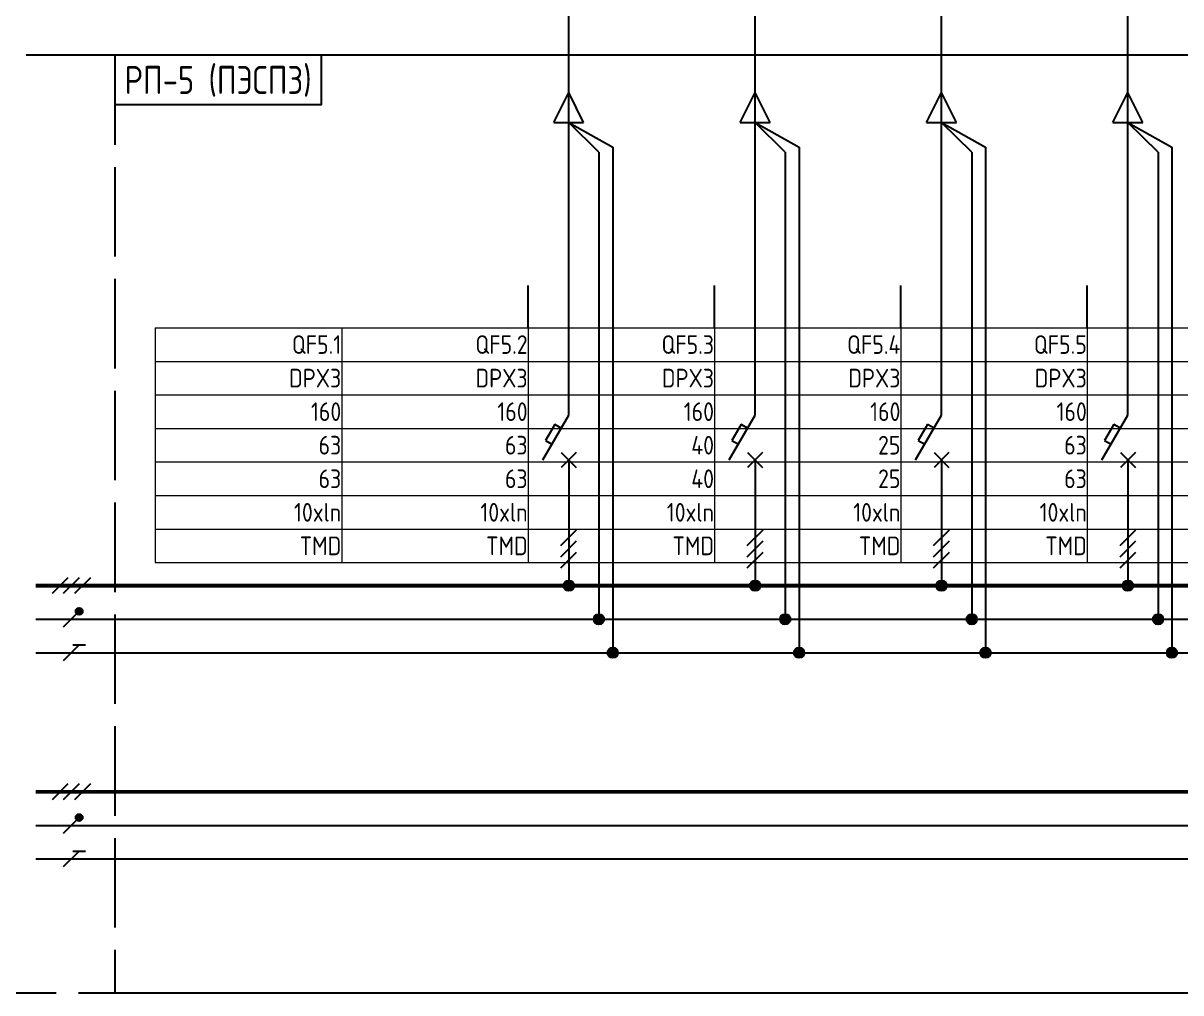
# Model space of a CAD drawing. Header units: millimetres. Extents: x -1221 to 2392, y 143 to 1021.
# Drawn here: x -1003.6 to -848.3, y 461.7 to 591.8 of the extents above; entities that cross this region are included whole.
import ezdxf
from ezdxf.enums import TextEntityAlignment as Align

# ---------------------------------------------------------------- set-up
doc = ezdxf.new("R2010")
doc.units = ezdxf.units.MM
doc.header["$MEASUREMENT"] = 0
doc.linetypes.add('ACAD_ISO02W100', pattern=[15, 12, -3])
doc.layers.get('Defpoints').update_dxf_attribs({"color": 6})
for name, color, linetype in [('ACM 0.35mm', 5, 'Continuous'), ('ACM Text', 7, 'Continuous'), ('EM_Схема L', 7, 'Continuous'), ('EM_Схема N', 4, 'Continuous'), ('EM_Схема PE', 4, 'Continuous')]:
    doc.layers.add(name, color=color, linetype=linetype)
doc.styles.add('EOM', font='isocpeur.ttf', dxfattribs={"width": 0.85})
doc.styles.add('Надписи', font='isocpeur.ttf', dxfattribs={"width": 0.85})

# ---------------------------------------------------------------- blocks, each defined once
blk = doc.blocks.new('*T45')
at = {"layer": 'Defpoints', "color": 8, "linetype": 'ByBlock', "lineweight": 0, "transparency": 16777216}
for p, q in [((0, 0), (800, 0)), ((0, 0), (0, -31.5)), ((25, 0), (25, -31.5)), ((50, 0), (50, -31.5)), ((75, 0), (75, -31.5)), ((100, 0), (100, -31.5)), ((125, 0), (125, -31.5)), ((150, 0), (150, -31.5)), ((175, 0), (175, -31.5)), ((200, 0), (200, -31.5)), ((225, 0), (225, -31.5)), ((250, 0), (250, -31.5)), ((275, 0), (275, -31.5)), ((300, 0), (300, -31.5)), ((325, 0), (325, -31.5)), ((350, 0), (350, -31.5)), ((375, 0), (375, -31.5)), ((400, 0), (400, -31.5)), ((425, 0), (425, -31.5)), ((450, 0), (450, -31.5)), ((475, 0), (475, -31.5)), ((500, 0), (500, -31.5)), ((525, 0), (525, -31.5)), ((550, 0), (550, -31.5)), ((575, 0), (575, -31.5)), ((600, 0), (600, -31.5)), ((625, 0), (625, -31.5)), ((650, 0), (650, -31.5)), ((675, 0), (675, -31.5)), ((700, 0), (700, -31.5)), ((725, 0), (725, -31.5)), ((750, 0), (750, -31.5)), ((775, 0), (775, -31.5)), ((800, 0), (800, -31.5)), ((0, -4.5), (800, -4.5)), ((0, -9), (800, -9)), ((0, -13.5), (800, -13.5)), ((0, -18), (800, -18)), ((0, -22.5), (800, -22.5)), ((0, -27), (800, -27)), ((0, -31.5), (800, -31.5))]:
    blk.add_line(p, q, dxfattribs=at)
at = {"layer": 'ACM Text', "color": 0, "transparency": 16777216, "char_height": 2.5, "width": 24.88, "attachment_point": 6, "style": 'Надписи'}
for s, insert in [('{\\fISOCPEUR|b0|i0|c0;QF5.1', (24.94, -2.25)), ('{\\fISOCPEUR|b0|i0|c0;QF5.2', (49.94, -2.25)), ('{\\fISOCPEUR|b0|i0|c0;QF5.3', (74.94, -2.25)), ('{\\fISOCPEUR|b0|i0|c0;QF5.4', (99.94, -2.25)), ('{\\fISOCPEUR|b0|i0|c0;QF5.5', (124.94, -2.25)), ('{\\fISOCPEUR|b0|i0|c0;QF5.6', (149.94, -2.25)), ('{\\fISOCPEUR|b0|i0|c0;QF5.7', (174.94, -2.25)), ('{\\fISOCPEUR|b0|i0|c0;QF5.8', (199.94, -2.25)), ('{\\fISOCPEUR|b0|i0|c0;QF5.9', (224.94, -2.25)), ('{\\fISOCPEUR|b0|i0|c0;QF5.10', (249.94, -2.25)), ('{\\fISOCPEUR|b0|i0|c0;QF5.11', (274.94, -2.25)), ('{\\fISOCPEUR|b0|i0|c0;QF5.12', (299.94, -2.25)), ('{\\fISOCPEUR|b0|i0|c0;QF5.13', (324.94, -2.25)), ('{\\fISOCPEUR|b0|i0|c0;QF5.14', (349.94, -2.25)), ('{\\fISOCPEUR|b0|i0|c0;QF5.15', (374.94, -2.25)), ('{\\fISOCPEUR|b0|i0|c0;QF5.16', (399.94, -2.25)), ('{\\fISOCPEUR|b0|i0|c0;QF5.17', (424.94, -2.25)), ('{\\fISOCPEUR|b0|i0|c0;QF5.18', (449.94, -2.25)), ('{\\fISOCPEUR|b0|i0|c0;QF5.19', (474.94, -2.25)), ('{\\fISOCPEUR|b0|i0|c0;QF5.20', (499.94, -2.25)), ('{\\fISOCPEUR|b0|i0|c0;QF5.21', (524.94, -2.25)), ('{\\fISOCPEUR|b0|i0|c0;QF5.22', (549.94, -2.25)), ('{\\fISOCPEUR|b0|i0|c0;QF5.23', (574.94, -2.25)), ('{\\fISOCPEUR|b0|i0|c0;QF5.24', (599.94, -2.25)), ('{\\fISOCPEUR|b0|i0|c0;QF5.25', (624.94, -2.25)), ('{\\fISOCPEUR|b0|i0|c0;QF5.26', (649.94, -2.25)), ('{\\fISOCPEUR|b0|i0|c0;QF5.27', (674.94, -2.25)), ('{\\fISOCPEUR|b0|i0|c0;QF5.28', (699.94, -2.25)), ('{\\fISOCPEUR|b0|i0|c0;QF5.29', (724.94, -2.25)), ('{\\fISOCPEUR|b0|i0|c0;QF5.30', (749.94, -2.25)), ('{\\fISOCPEUR|b0|i0|c0;QF5.31', (774.94, -2.25)), ('{\\fISOCPEUR|b0|i0|c0;QF5.32', (799.94, -2.25)), ('{\\fISOCPEUR|b0|i0|c0;DPX3', (24.94, -6.75)), ('{\\fISOCPEUR|b0|i0|c0;DPX3', (49.94, -6.75)), ('{\\fISOCPEUR|b0|i0|c0;DPX3', (74.94, -6.75)), ('{\\fISOCPEUR|b0|i0|c0;DPX3', (99.94, -6.75)), ('{\\fISOCPEUR|b0|i0|c0;DPX3', (124.94, -6.75)), ('{\\fISOCPEUR|b0|i0|c0;DPX3', (149.94, -6.75)), ('{\\fISOCPEUR|b0|i0|c0;DPX3', (174.94, -6.75)), ('{\\fISOCPEUR|b0|i0|c0;DPX3', (199.94, -6.75)), ('{\\fISOCPEUR|b0|i0|c0;DPX3', (224.94, -6.75)), ('{\\fISOCPEUR|b0|i0|c0;DPX3', (249.94, -6.75)), ('{\\fISOCPEUR|b0|i0|c0;DPX3', (274.94, -6.75)), ('{\\fISOCPEUR|b0|i0|c0;DPX3', (299.94, -6.75)), ('{\\fISOCPEUR|b0|i0|c0;DPX3', (324.94, -6.75)), ('{\\fISOCPEUR|b0|i0|c0;DPX3', (349.94, -6.75)), ('{\\fISOCPEUR|b0|i0|c0;DPX3', (374.94, -6.75)), ('{\\fISOCPEUR|b0|i0|c0;DPX3', (399.94, -6.75)), ('{\\fISOCPEUR|b0|i0|c0;DPX3', (424.94, -6.75)), ('{\\fISOCPEUR|b0|i0|c0;DPX3', (449.94, -6.75)), ('{\\fISOCPEUR|b0|i0|c0;DPX3', (474.94, -6.75)), ('{\\fISOCPEUR|b0|i0|c0;DPX3', (499.94, -6.75)), ('{\\fISOCPEUR|b0|i0|c0;DPX3', (524.94, -6.75)), ('{\\fISOCPEUR|b0|i0|c0;DPX3', (549.94, -6.75)), ('{\\fISOCPEUR|b0|i0|c0;DPX3', (574.94, -6.75)), ('{\\fISOCPEUR|b0|i0|c0;DPX3', (599.94, -6.75)), ('{\\fISOCPEUR|b0|i0|c0;DPX3', (624.94, -6.75)), ('{\\fISOCPEUR|b0|i0|c0;DPX3', (649.94, -6.75)), ('{\\fISOCPEUR|b0|i0|c0;DPX3', (674.94, -6.75)), ('{\\fISOCPEUR|b0|i0|c0;DPX3', (699.94, -6.75)), ('{\\fISOCPEUR|b0|i0|c0;DPX3', (724.94, -6.75)), ('{\\fISOCPEUR|b0|i0|c0;DPX3', (749.94, -6.75)), ('{\\fISOCPEUR|b0|i0|c0;DPX3', (774.94, -6.75)), ('{\\fISOCPEUR|b0|i0|c0;DPX3', (799.94, -6.75)), ('{\\fISOCPEUR|b0|i0|c0;160', (24.94, -11.25)), ('{\\fISOCPEUR|b0|i0|c0;160', (49.94, -11.25)), ('{\\fISOCPEUR|b0|i0|c0;160', (74.94, -11.25)), ('{\\fISOCPEUR|b0|i0|c0;160', (99.94, -11.25)), ('{\\fISOCPEUR|b0|i0|c0;160', (124.94, -11.25)), ('{\\fISOCPEUR|b0|i0|c0;160', (149.94, -11.25)), ('{\\fISOCPEUR|b0|i0|c0;160', (174.94, -11.25)), ('{\\fISOCPEUR|b0|i0|c0;160', (199.94, -11.25)), ('{\\fISOCPEUR|b0|i0|c0;160', (224.94, -11.25)), ('{\\fISOCPEUR|b0|i0|c0;160', (249.94, -11.25)), ('{\\fISOCPEUR|b0|i0|c0;160', (274.94, -11.25)), ('{\\fISOCPEUR|b0|i0|c0;160', (299.94, -11.25)), ('{\\fISOCPEUR|b0|i0|c0;160', (324.94, -11.25)), ('{\\fISOCPEUR|b0|i0|c0;160', (349.94, -11.25)), ('{\\fISOCPEUR|b0|i0|c0;160', (374.94, -11.25)), ('{\\fISOCPEUR|b0|i0|c0;160', (399.94, -11.25)), ('{\\fISOCPEUR|b0|i0|c0;160', (424.94, -11.25)), ('{\\fISOCPEUR|b0|i0|c0;160', (449.94, -11.25)), ('{\\fISOCPEUR|b0|i0|c0;160', (474.94, -11.25)), ('{\\fISOCPEUR|b0|i0|c0;160', (499.94, -11.25)), ('{\\fISOCPEUR|b0|i0|c0;160', (524.94, -11.25)), ('{\\fISOCPEUR|b0|i0|c0;160', (549.94, -11.25)), ('{\\fISOCPEUR|b0|i0|c0;160', (574.94, -11.25)), ('{\\fISOCPEUR|b0|i0|c0;160', (599.94, -11.25)), ('{\\fISOCPEUR|b0|i0|c0;160', (624.94, -11.25)), ('{\\fISOCPEUR|b0|i0|c0;160', (649.94, -11.25)), ('{\\fISOCPEUR|b0|i0|c0;160', (674.94, -11.25)), ('{\\fISOCPEUR|b0|i0|c0;160', (699.94, -11.25)), ('{\\fISOCPEUR|b0|i0|c0;160', (724.94, -11.25)), ('{\\fISOCPEUR|b0|i0|c0;160', (749.94, -11.25)), ('{\\fISOCPEUR|b0|i0|c0;160', (774.94, -11.25)), ('{\\fISOCPEUR|b0|i0|c0;160', (799.94, -11.25)), ('{\\fISOCPEUR|b0|i0|c0;63', (24.94, -15.75)), ('{\\fISOCPEUR|b0|i0|c0;63', (49.94, -15.75)), ('{\\fISOCPEUR|b0|i0|c0;40', (74.94, -15.75)), ('{\\fISOCPEUR|b0|i0|c0;25', (99.94, -15.75)), ('{\\fISOCPEUR|b0|i0|c0;63', (124.94, -15.75)), ('{\\fISOCPEUR|b0|i0|c0;25', (149.94, -15.75)), ('{\\fISOCPEUR|b0|i0|c0;25', (174.94, -15.75)), ('{\\fISOCPEUR|b0|i0|c0;25', (199.94, -15.75)), ('{\\fISOCPEUR|b0|i0|c0;25', (224.94, -15.75)), ('{\\fISOCPEUR|b0|i0|c0;40', (249.94, -15.75)), ('{\\fISOCPEUR|b0|i0|c0;40', (274.94, -15.75)), ('{\\fISOCPEUR|b0|i0|c0;40', (299.94, -15.75)), ('{\\fISOCPEUR|b0|i0|c0;40', (324.94, -15.75)), ('{\\fISOCPEUR|b0|i0|c0;40', (349.94, -15.75)), ('{\\fISOCPEUR|b0|i0|c0;40', (374.94, -15.75)), ('{\\fISOCPEUR|b0|i0|c0;63', (399.94, -15.75)), ('{\\fISOCPEUR|b0|i0|c0;40', (424.94, -15.75)), ('{\\fISOCPEUR|b0|i0|c0;40', (449.94, -15.75)), ('{\\fISOCPEUR|b0|i0|c0;160', (474.94, -15.75)), ('{\\fISOCPEUR|b0|i0|c0;160', (499.94, -15.75)), ('{\\fISOCPEUR|b0|i0|c0;40', (524.94, -15.75)), ('{\\fISOCPEUR|b0|i0|c0;25', (549.94, -15.75)), ('{\\fISOCPEUR|b0|i0|c0;25', (574.94, -15.75)), ('{\\fISOCPEUR|b0|i0|c0;40', (599.94, -15.75)), ('{\\fISOCPEUR|b0|i0|c0;40', (624.94, -15.75)), ('{\\fISOCPEUR|b0|i0|c0;25', (649.94, -15.75)), ('{\\fISOCPEUR|b0|i0|c0;40', (674.94, -15.75)), ('{\\fISOCPEUR|b0|i0|c0;40', (699.94, -15.75)), ('{\\fISOCPEUR|b0|i0|c0;25', (724.94, -15.75)), ('{\\fISOCPEUR|b0|i0|c0;40', (749.94, -15.75)), ('{\\fISOCPEUR|b0|i0|c0;25', (774.94, -15.75)), ('{\\fISOCPEUR|b0|i0|c0;25', (799.94, -15.75)), ('{\\fISOCPEUR|b0|i0|c0;63', (24.94, -20.25)), ('{\\fISOCPEUR|b0|i0|c0;63', (49.94, -20.25)), ('{\\fISOCPEUR|b0|i0|c0;40', (74.94, -20.25)), ('{\\fISOCPEUR|b0|i0|c0;25', (99.94, -20.25)), ('{\\fISOCPEUR|b0|i0|c0;63', (124.94, -20.25)), ('{\\fISOCPEUR|b0|i0|c0;25', (149.94, -20.25)), ('{\\fISOCPEUR|b0|i0|c0;25', (174.94, -20.25)), ('{\\fISOCPEUR|b0|i0|c0;25', (199.94, -20.25)), ('{\\fISOCPEUR|b0|i0|c0;25', (224.94, -20.25)), ('{\\fISOCPEUR|b0|i0|c0;40', (249.94, -20.25)), ('{\\fISOCPEUR|b0|i0|c0;40', (274.94, -20.25)), ('{\\fISOCPEUR|b0|i0|c0;40', (299.94, -20.25)), ('{\\fISOCPEUR|b0|i0|c0;40', (324.94, -20.25)), ('{\\fISOCPEUR|b0|i0|c0;40', (349.94, -20.25)), ('{\\fISOCPEUR|b0|i0|c0;40', (374.94, -20.25)), ('{\\fISOCPEUR|b0|i0|c0;63', (399.94, -20.25)), ('{\\fISOCPEUR|b0|i0|c0;40', (424.94, -20.25)), ('{\\fISOCPEUR|b0|i0|c0;40', (449.94, -20.25)), ('{\\fISOCPEUR|b0|i0|c0;160', (474.94, -20.25)), ('{\\fISOCPEUR|b0|i0|c0;160', (499.94, -20.25)), ('{\\fISOCPEUR|b0|i0|c0;40', (524.94, -20.25)), ('{\\fISOCPEUR|b0|i0|c0;25', (549.94, -20.25)), ('{\\fISOCPEUR|b0|i0|c0;25', (574.94, -20.25)), ('{\\fISOCPEUR|b0|i0|c0;40', (599.94, -20.25)), ('{\\fISOCPEUR|b0|i0|c0;40', (624.94, -20.25)), ('{\\fISOCPEUR|b0|i0|c0;25', (649.94, -20.25)), ('{\\fISOCPEUR|b0|i0|c0;40', (674.94, -20.25)), ('{\\fISOCPEUR|b0|i0|c0;40', (699.94, -20.25)), ('{\\fISOCPEUR|b0|i0|c0;25', (724.94, -20.25)), ('{\\fISOCPEUR|b0|i0|c0;40', (749.94, -20.25)), ('{\\fISOCPEUR|b0|i0|c0;25', (774.94, -20.25)), ('{\\fISOCPEUR|b0|i0|c0;25', (799.94, -20.25)), ('{\\fISOCPEUR|b0|i0|c0;10xln', (24.94, -24.75)), ('{\\fISOCPEUR|b0|i0|c0;10xln', (49.94, -24.75)), ('{\\fISOCPEUR|b0|i0|c0;10xln', (74.94, -24.75)), ('{\\fISOCPEUR|b0|i0|c0;10xln', (99.94, -24.75)), ('{\\fISOCPEUR|b0|i0|c0;10xln', (124.94, -24.75)), ('{\\fISOCPEUR|b0|i0|c0;10xln', (149.94, -24.75)), ('{\\fISOCPEUR|b0|i0|c0;10xln', (174.94, -24.75)), ('{\\fISOCPEUR|b0|i0|c0;10xln', (199.94, -24.75)), ('{\\fISOCPEUR|b0|i0|c0;10xln', (224.94, -24.75)), ('{\\fISOCPEUR|b0|i0|c0;10xln', (249.94, -24.75)), ('{\\fISOCPEUR|b0|i0|c0;10xln', (274.94, -24.75)), ('{\\fISOCPEUR|b0|i0|c0;10xln', (299.94, -24.75)), ('{\\fISOCPEUR|b0|i0|c0;10xln', (324.94, -24.75)), ('{\\fISOCPEUR|b0|i0|c0;10xln', (349.94, -24.75)), ('{\\fISOCPEUR|b0|i0|c0;10xln', (374.94, -24.75)), ('{\\fISOCPEUR|b0|i0|c0;10xln', (399.94, -24.75)), ('{\\fISOCPEUR|b0|i0|c0;10xln', (424.94, -24.75)), ('{\\fISOCPEUR|b0|i0|c0;10xln', (449.94, -24.75)), ('{\\fISOCPEUR|b0|i0|c0;10xln', (474.94, -24.75)), ('{\\fISOCPEUR|b0|i0|c0;10xln', (499.94, -24.75)), ('{\\fISOCPEUR|b0|i0|c0;10xln', (524.94, -24.75)), ('{\\fISOCPEUR|b0|i0|c0;10xln', (549.94, -24.75)), ('{\\fISOCPEUR|b0|i0|c0;10xln', (574.94, -24.75)), ('{\\fISOCPEUR|b0|i0|c0;10xln', (599.94, -24.75)), ('{\\fISOCPEUR|b0|i0|c0;10xln', (624.94, -24.75)), ('{\\fISOCPEUR|b0|i0|c0;10xln', (649.94, -24.75)), ('{\\fISOCPEUR|b0|i0|c0;10xln', (674.94, -24.75)), ('{\\fISOCPEUR|b0|i0|c0;10xln', (699.94, -24.75)), ('{\\fISOCPEUR|b0|i0|c0;10xln', (724.94, -24.75)), ('{\\fISOCPEUR|b0|i0|c0;10xln', (749.94, -24.75)), ('{\\fISOCPEUR|b0|i0|c0;10xln', (774.94, -24.75)), ('{\\fISOCPEUR|b0|i0|c0;10xln', (799.94, -24.75)), ('{\\fISOCPEUR|b0|i0|c0;TMD', (24.94, -29.25)), ('{\\fISOCPEUR|b0|i0|c0;TMD', (49.94, -29.25)), ('{\\fISOCPEUR|b0|i0|c0;TMD', (74.94, -29.25)), ('{\\fISOCPEUR|b0|i0|c0;TMD', (99.94, -29.25)), ('{\\fISOCPEUR|b0|i0|c0;TMD', (124.94, -29.25)), ('{\\fISOCPEUR|b0|i0|c0;TMD', (149.94, -29.25)), ('{\\fISOCPEUR|b0|i0|c0;TMD', (174.94, -29.25)), ('{\\fISOCPEUR|b0|i0|c0;TMD', (199.94, -29.25)), ('{\\fISOCPEUR|b0|i0|c0;TMD', (224.94, -29.25)), ('{\\fISOCPEUR|b0|i0|c0;TMD', (249.94, -29.25)), ('{\\fISOCPEUR|b0|i0|c0;TMD', (274.94, -29.25)), ('{\\fISOCPEUR|b0|i0|c0;TMD', (299.94, -29.25)), ('{\\fISOCPEUR|b0|i0|c0;TMD', (324.94, -29.25)), ('{\\fISOCPEUR|b0|i0|c0;TMD', (349.94, -29.25)), ('{\\fISOCPEUR|b0|i0|c0;TMD', (374.94, -29.25)), ('{\\fISOCPEUR|b0|i0|c0;TMD', (399.94, -29.25)), ('{\\fISOCPEUR|b0|i0|c0;TMD', (424.94, -29.25)), ('{\\fISOCPEUR|b0|i0|c0;TMD', (449.94, -29.25)), ('{\\fISOCPEUR|b0|i0|c0;TMD', (474.94, -29.25)), ('{\\fISOCPEUR|b0|i0|c0;TMD', (499.94, -29.25)), ('{\\fISOCPEUR|b0|i0|c0;TMD', (524.94, -29.25)), ('{\\fISOCPEUR|b0|i0|c0;TMD', (549.94, -29.25)), ('{\\fISOCPEUR|b0|i0|c0;TMD', (574.94, -29.25)), ('{\\fISOCPEUR|b0|i0|c0;TMD', (599.94, -29.25)), ('{\\fISOCPEUR|b0|i0|c0;TMD', (624.94, -29.25)), ('{\\fISOCPEUR|b0|i0|c0;TMD', (649.94, -29.25)), ('{\\fISOCPEUR|b0|i0|c0;TMD', (674.94, -29.25)), ('{\\fISOCPEUR|b0|i0|c0;TMD', (699.94, -29.25)), ('{\\fISOCPEUR|b0|i0|c0;TMD', (724.94, -29.25)), ('{\\fISOCPEUR|b0|i0|c0;TMD', (749.94, -29.25)), ('{\\fISOCPEUR|b0|i0|c0;TMD', (774.94, -29.25)), ('{\\fISOCPEUR|b0|i0|c0;TMD', (799.94, -29.25))]:
    blk.add_mtext(s, dxfattribs=dict(at, insert=insert))
blk = doc.blocks.new('*U48')
at = {"ltscale": 100, "const_width": 0.5}
blk.add_lwpolyline([(0, -0.75), (800.89, -0.75)], dxfattribs=at)
at = {"layer": 'ACM 0.35mm'}
for points in [[(4.32, 0.31), (2.19, -1.81)], [(5.82, 0.31), (3.69, -1.81)], [(7.32, 0.31), (5.19, -1.81)]]:
    blk.add_lwpolyline(points, dxfattribs=at)
blk = doc.blocks.new('*U23')
h = blk.add_hatch(color=256)
h.dxf.hatch_style = 1
edge = h.paths.add_edge_path()
edge.add_arc((0, 0), 0.7, 0, 360)
for p, q in [((0, 22.87), (0, 38.55)), ((-3.48, 16.86), (0, 22.87)), ((-1.87, 21.64), (-3.12, 19.47)), ((-1, 21.14), (-1.87, 21.64)), ((-3.12, 19.47), (-2.25, 18.97)), ((1, 17.87), (-1, 15.87)), ((-1, 17.87), (1, 15.87)), ((0, 16.87), (0, 0))]:
    blk.add_line(p, q)
for points in [[(-1.06, 5.39), (1.06, 7.51)], [(-1.06, 3.89), (1.06, 6.01)], [(-1.06, 2.39), (1.06, 4.51)]]:
    blk.add_lwpolyline(points)
blk.add_circle((0, 0), 0.7)
at = {"layer": 'Defpoints', "color": 2}
blk.add_lwpolyline([(-5.45, 34.59), (-5.45, 40.26)], dxfattribs=at)
blk = doc.blocks.new('Точка присоединения')
h = blk.add_hatch(color=256)
h.dxf.hatch_style = 1
edge = h.paths.add_edge_path()
edge.add_arc((0, 0), 0.7, 0, 360)
blk.add_circle((0, 0), 0.7)
blk = doc.blocks.new('*U25')
for p, q in [((-2, -4), (0, 0)), ((-2, -4), (0, 0)), ((2, -4), (0, 0)), ((2, -4), (0, 0)), ((-2, -4), (2, -4)), ((-2, -4), (2, -4))]:
    blk.add_line(p, q)
at = {"layer": 'EM_Схема N', "ltscale": 2}
for p, q in [((4.05, -7.98), (0, -4)), ((4.05, -7.98), (4.05, -27.58)), ((4.05, -27.58), (4.05, -66.14)), ((4.05, -66.14), (4.05, -70.64))]:
    blk.add_line(p, q, dxfattribs=at)
at = {"layer": 'EM_Схема PE'}
for p, q in [((0, -4), (5.9, -7.34)), ((5.9, -7.34), (5.9, -75.14))]:
    blk.add_line(p, q, dxfattribs=at)
for p in [(4.05, -70.64), (5.9, -75.14)]:
    blk.add_blockref('Точка присоединения', p)
blk = doc.blocks.new('*U53')
at = {"layer": 'ACM 0.35mm'}
h = blk.add_hatch(color=256, dxfattribs=at)
h.dxf.hatch_style = 1
edge = h.paths.add_edge_path()
edge.add_arc((5.82, 0.31), 0.467, 0, 360)
at = {"ltscale": 100}
for points in [[(0, -0.75), (1450.89, -0.75)], [(0, -5.25), (1450.89, -5.25)]]:
    blk.add_lwpolyline(points, dxfattribs=at)
at = {"layer": 'ACM 0.35mm'}
for points in [[(5.82, 0.31), (3.69, -1.81)], [(5.82, -4.19), (3.69, -6.31)], [(4.98, -4.19), (6.65, -4.19)]]:
    blk.add_lwpolyline(points, dxfattribs=at)
blk.add_circle((5.82, 0.31), 0.467, dxfattribs=at)

msp = doc.modelspace()

# ---------------------------------------------------------------- hatches: boundary and pattern name
at = {"layer": 'ACM 0.35mm'}
h = msp.add_hatch(color=256, dxfattribs=at)
h.dxf.hatch_style = 1
edge = h.paths.add_edge_path()
edge.add_arc((-996.1, 485.24), 0.467, 0, 360)

# ---------------------------------------------------------------- linework, layer by layer
for points in [[(-905.44, 554.89), (-905.44, 909.41)], [(-855.44, 554.89), (-855.44, 737.23)], [(-930.44, 554.89), (-930.44, 711.02)], [(-880.44, 554.89), (-880.44, 711.02)]]:
    msp.add_lwpolyline(points)
at = {"ltscale": 100, "const_width": 0.5}
msp.add_lwpolyline([(-1001.92, 488.68), (-201.03, 488.68)], dxfattribs=at)
at = {"ltscale": 100}
for points in [[(-1001.92, 484.18), (448.97, 484.18)], [(-1001.92, 479.68), (448.97, 479.68)]]:
    msp.add_lwpolyline(points, dxfattribs=at)
at = {"layer": 'ACM 0.35mm', "color": 1, "linetype": 'ACAD_ISO02W100'}
for points in [[(-1221.19, 461.72), (-315.98, 461.72), (-315.98, 499.72), (253.81, 499.72), (253.81, 587.48), (-1221.19, 587.48)], [(-991.33, 461.72), (-86.12, 461.72), (-86.12, 499.72), (483.66, 499.72), (483.66, 587.48), (-991.33, 587.48)]]:
    msp.add_lwpolyline(points, close=True, dxfattribs=at)
at = {"layer": 'ACM 0.35mm', "color": 1}
msp.add_lwpolyline([(-991.33, 580.86), (-963.61, 580.86), (-963.61, 587.48)], dxfattribs=at)
at = {"layer": 'ACM 0.35mm'}
for points in [[(-997.6, 489.74), (-999.73, 487.62)], [(-996.1, 489.74), (-998.23, 487.62)], [(-994.6, 489.74), (-996.73, 487.62)], [(-996.1, 485.24), (-998.23, 483.12)], [(-996.1, 480.74), (-998.23, 478.62)], [(-996.94, 480.74), (-995.27, 480.74)]]:
    msp.add_lwpolyline(points, dxfattribs=at)
msp.add_circle((-996.1, 485.24), 0.467, dxfattribs=at)

# ---------------------------------------------------------------- block references
for name, p in [('*U25', (-930.44, 582.48)), ('*U25', (-905.44, 582.48)), ('*U25', (-880.44, 582.48)), ('*U25', (-855.44, 582.48)), ('*T45', (-985.89, 550.93))]:
    msp.add_blockref(name, p)
at = {"layer": 'EM_Схема L'}
for name, p in [('*U23', (-930.44, 516.34)), ('*U23', (-905.44, 516.34)), ('*U23', (-880.44, 516.34)), ('*U23', (-855.44, 516.34)), ('*U48', (-1001.92, 517.09))]:
    msp.add_blockref(name, p, dxfattribs=at)
at = {"layer": 'EM_Схема N', "linetype": 'Continuous'}
msp.add_blockref('*U53', (-1001.92, 512.59), dxfattribs=at)

# ---------------------------------------------------------------- texts
at = {"layer": 'ACM Text', "linetype": 'Continuous', "style": 'EOM', "width": 0.8}
msp.add_text('РП-5 (ПЭСПЗ)', height=3.75, dxfattribs=at).set_placement((-977.47, 584.17), align=Align.MIDDLE_CENTER)

doc.saveas('drawing.dxf')
